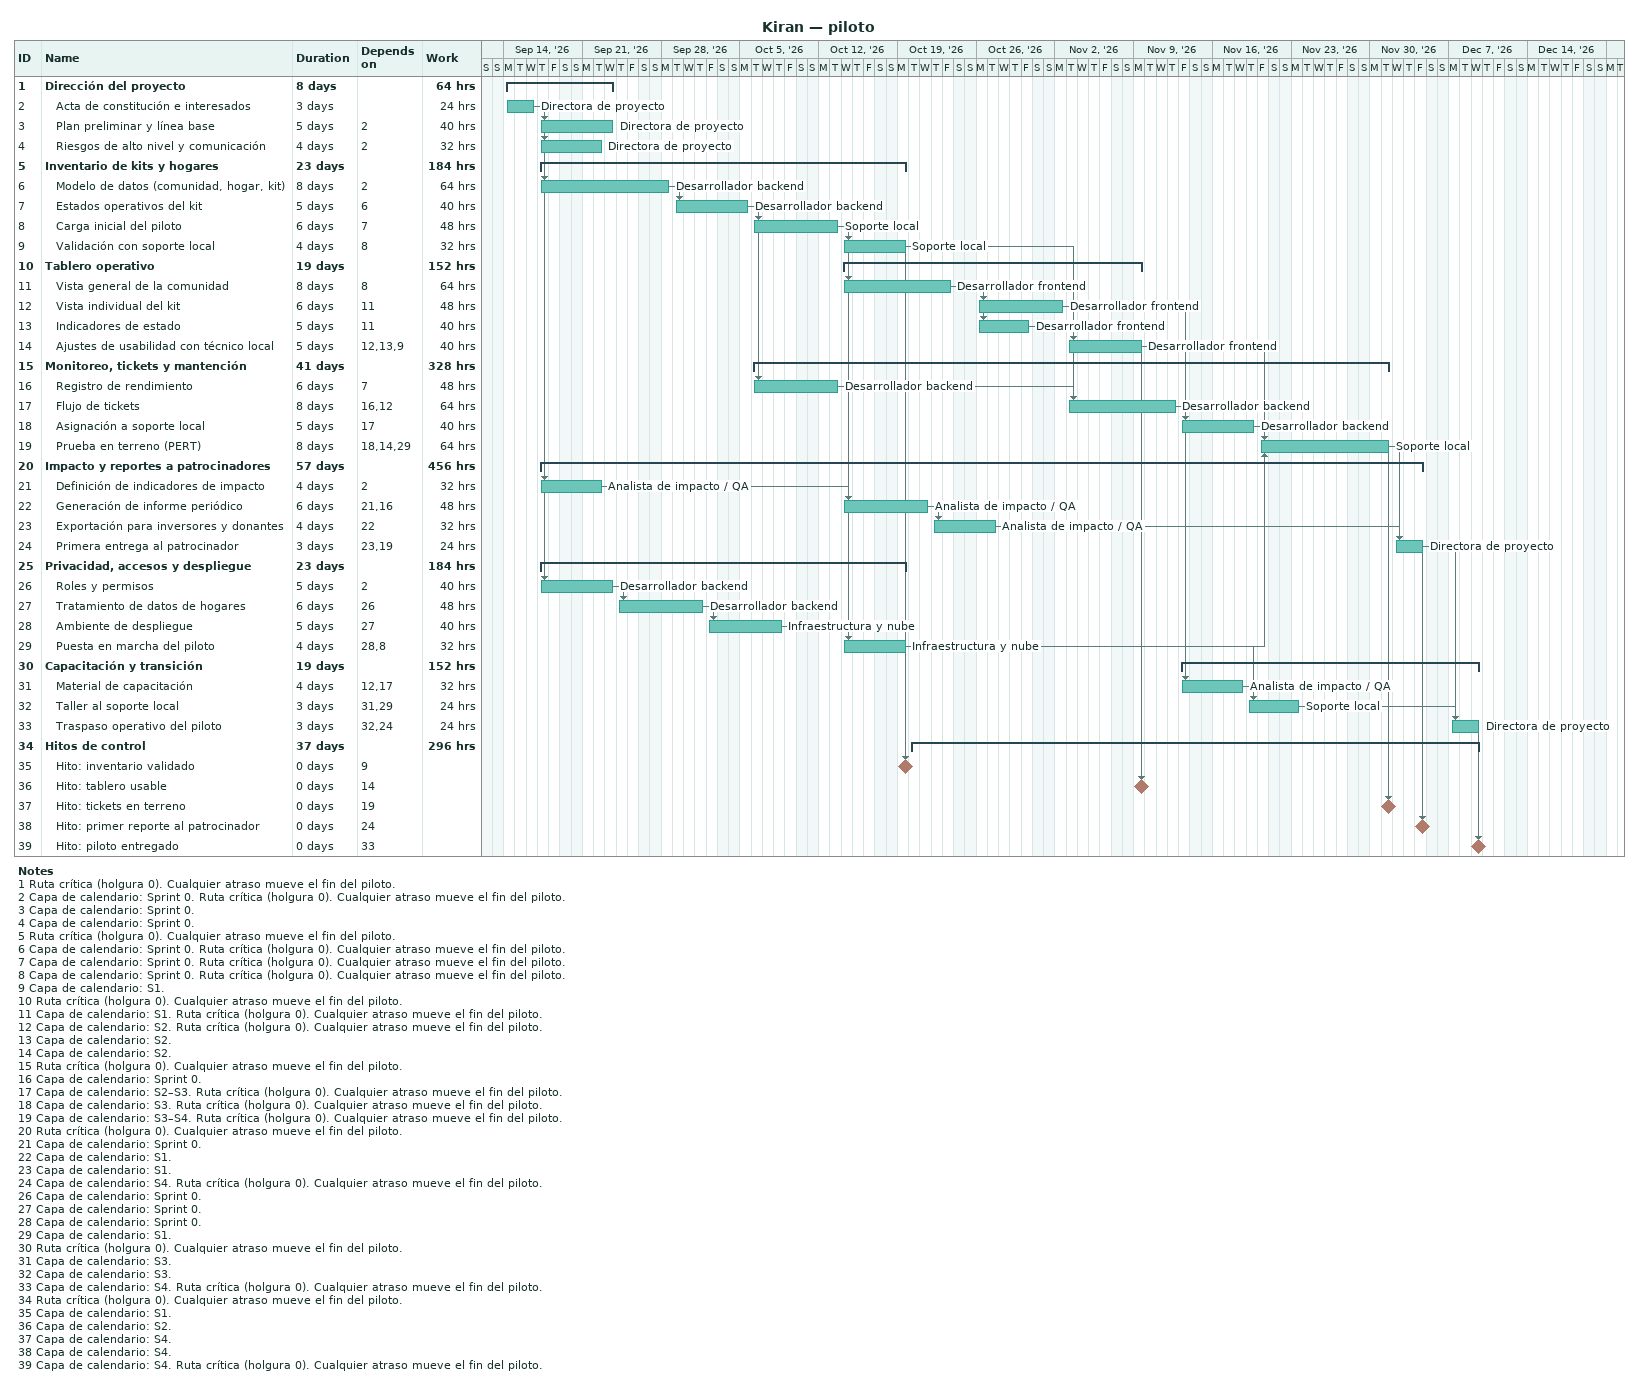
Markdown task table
Kiran — piloto

| ID | Level | Task | Duration | Start | Finish | Predecessors | Resources | Work (h) |
|---|---|---|---|---|---|---|---|---|
| 1 | 1 | **Dirección del proyecto** | 8d | 2026-09-14 | 2026-09-23 |  |  | 64 |
| 2 | 2 | Acta de constitución e interesados | 3d | 2026-09-14 | 2026-09-16 |  | Directora de proyecto | 24 |
| 3 | 2 | Plan preliminar y línea base | 5d | 2026-09-17 | 2026-09-23 | 2 | Directora de proyecto | 40 |
| 4 | 2 | Riesgos de alto nivel y comunicación | 4d | 2026-09-17 | 2026-09-22 | 2 | Directora de proyecto | 32 |
| 5 | 1 | **Inventario de kits y hogares** | 23d | 2026-09-17 | 2026-10-19 |  |  | 184 |
| 6 | 2 | Modelo de datos (comunidad, hogar, kit) | 8d | 2026-09-17 | 2026-09-28 | 2 | Desarrollador backend | 64 |
| 7 | 2 | Estados operativos del kit | 5d | 2026-09-29 | 2026-10-05 | 6 | Desarrollador backend | 40 |
| 8 | 2 | Carga inicial del piloto | 6d | 2026-10-06 | 2026-10-13 | 7 | Soporte local | 48 |
| 9 | 2 | Validación con soporte local | 4d | 2026-10-14 | 2026-10-19 | 8 | Soporte local | 32 |
| 10 | 1 | **Tablero operativo** | 19d | 2026-10-14 | 2026-11-09 |  |  | 152 |
| 11 | 2 | Vista general de la comunidad | 8d | 2026-10-14 | 2026-10-23 | 8 | Desarrollador frontend | 64 |
| 12 | 2 | Vista individual del kit | 6d | 2026-10-26 | 2026-11-02 | 11 | Desarrollador frontend | 48 |
| 13 | 2 | Indicadores de estado | 5d | 2026-10-26 | 2026-10-30 | 11 | Desarrollador frontend | 40 |
| 14 | 2 | Ajustes de usabilidad con técnico local | 5d | 2026-11-03 | 2026-11-09 | 12, 13, 9 | Desarrollador frontend | 40 |
| 15 | 1 | **Monitoreo, tickets y mantención** | 41d | 2026-10-06 | 2026-12-01 |  |  | 328 |
| 16 | 2 | Registro de rendimiento | 6d | 2026-10-06 | 2026-10-13 | 7 | Desarrollador backend | 48 |
| 17 | 2 | Flujo de tickets | 8d | 2026-11-03 | 2026-11-12 | 16, 12 | Desarrollador backend | 64 |
| 18 | 2 | Asignación a soporte local | 5d | 2026-11-13 | 2026-11-19 | 17 | Desarrollador backend | 40 |
| 19 | 2 | Prueba en terreno (PERT) | 8d | 2026-11-20 | 2026-12-01 | 18, 14, 29 | Soporte local | 64 |
| 20 | 1 | **Impacto y reportes a patrocinadores** | 57d | 2026-09-17 | 2026-12-04 |  |  | 456 |
| 21 | 2 | Definición de indicadores de impacto | 4d | 2026-09-17 | 2026-09-22 | 2 | Analista de impacto / QA | 32 |
| 22 | 2 | Generación de informe periódico | 6d | 2026-10-14 | 2026-10-21 | 21, 16 | Analista de impacto / QA | 48 |
| 23 | 2 | Exportación para inversores y donantes | 4d | 2026-10-22 | 2026-10-27 | 22 | Analista de impacto / QA | 32 |
| 24 | 2 | Primera entrega al patrocinador | 3d | 2026-12-02 | 2026-12-04 | 23, 19 | Directora de proyecto | 24 |
| 25 | 1 | **Privacidad, accesos y despliegue** | 23d | 2026-09-17 | 2026-10-19 |  |  | 184 |
| 26 | 2 | Roles y permisos | 5d | 2026-09-17 | 2026-09-23 | 2 | Desarrollador backend | 40 |
| 27 | 2 | Tratamiento de datos de hogares | 6d | 2026-09-24 | 2026-10-01 | 26 | Desarrollador backend | 48 |
| 28 | 2 | Ambiente de despliegue | 5d | 2026-10-02 | 2026-10-08 | 27 | Infraestructura y nube | 40 |
| 29 | 2 | Puesta en marcha del piloto | 4d | 2026-10-14 | 2026-10-19 | 28, 8 | Infraestructura y nube | 32 |
| 30 | 1 | **Capacitación y transición** | 19d | 2026-11-13 | 2026-12-09 |  |  | 152 |
| 31 | 2 | Material de capacitación | 4d | 2026-11-13 | 2026-11-18 | 12, 17 | Analista de impacto / QA | 32 |
| 32 | 2 | Taller al soporte local | 3d | 2026-11-19 | 2026-11-23 | 31, 29 | Soporte local | 24 |
| 33 | 2 | Traspaso operativo del piloto | 3d | 2026-12-07 | 2026-12-09 | 32, 24 | Directora de proyecto | 24 |
| 34 | 1 | **Hitos de control** | 37d | 2026-10-20 | 2026-12-09 |  |  | 296 |
| 35 | 2 | Hito: inventario validado | 0d | 2026-10-19 | 2026-10-19 | 9 |  |  |
| 36 | 2 | Hito: tablero usable | 0d | 2026-11-09 | 2026-11-09 | 14 |  |  |
| 37 | 2 | Hito: tickets en terreno | 0d | 2026-12-01 | 2026-12-01 | 19 |  |  |
| 38 | 2 | Hito: primer reporte al patrocinador | 0d | 2026-12-04 | 2026-12-04 | 24 |  |  |
| 39 | 2 | Hito: piloto entregado | 0d | 2026-12-09 | 2026-12-09 | 33 |  |  |

Notes
- 1: Ruta crítica (holgura 0). Cualquier atraso mueve el fin del piloto.
- 2: Capa de calendario: Sprint 0. Ruta crítica (holgura 0). Cualquier atraso mueve el fin del piloto.
- 3: Capa de calendario: Sprint 0.
- 4: Capa de calendario: Sprint 0.
- 5: Ruta crítica (holgura 0). Cualquier atraso mueve el fin del piloto.
- 6: Capa de calendario: Sprint 0. Ruta crítica (holgura 0). Cualquier atraso mueve el fin del piloto.
- 7: Capa de calendario: Sprint 0. Ruta crítica (holgura 0). Cualquier atraso mueve el fin del piloto.
- 8: Capa de calendario: Sprint 0. Ruta crítica (holgura 0). Cualquier atraso mueve el fin del piloto.
- 9: Capa de calendario: S1.
- 10: Ruta crítica (holgura 0). Cualquier atraso mueve el fin del piloto.
- 11: Capa de calendario: S1. Ruta crítica (holgura 0). Cualquier atraso mueve el fin del piloto.
- 12: Capa de calendario: S2. Ruta crítica (holgura 0). Cualquier atraso mueve el fin del piloto.
- 13: Capa de calendario: S2.
- 14: Capa de calendario: S2.
- 15: Ruta crítica (holgura 0). Cualquier atraso mueve el fin del piloto.
- 16: Capa de calendario: Sprint 0.
- 17: Capa de calendario: S2–S3. Ruta crítica (holgura 0). Cualquier atraso mueve el fin del piloto.
- 18: Capa de calendario: S3. Ruta crítica (holgura 0). Cualquier atraso mueve el fin del piloto.
- 19: Capa de calendario: S3–S4. Ruta crítica (holgura 0). Cualquier atraso mueve el fin del piloto.
- 20: Ruta crítica (holgura 0). Cualquier atraso mueve el fin del piloto.
- 21: Capa de calendario: Sprint 0.
- 22: Capa de calendario: S1.
- 23: Capa de calendario: S1.
- 24: Capa de calendario: S4. Ruta crítica (holgura 0). Cualquier atraso mueve el fin del piloto.
- 26: Capa de calendario: Sprint 0.
- 27: Capa de calendario: Sprint 0.
- 28: Capa de calendario: Sprint 0.
- 29: Capa de calendario: S1.
- 30: Ruta crítica (holgura 0). Cualquier atraso mueve el fin del piloto.
- 31: Capa de calendario: S3.
- 32: Capa de calendario: S3.
- 33: Capa de calendario: S4. Ruta crítica (holgura 0). Cualquier atraso mueve el fin del piloto.
- 34: Ruta crítica (holgura 0). Cualquier atraso mueve el fin del piloto.
- 35: Capa de calendario: S1.
- 36: Capa de calendario: S2.
- 37: Capa de calendario: S4.
- 38: Capa de calendario: S4.
- 39: Capa de calendario: S4. Ruta crítica (holgura 0). Cualquier atraso mueve el fin del piloto.
